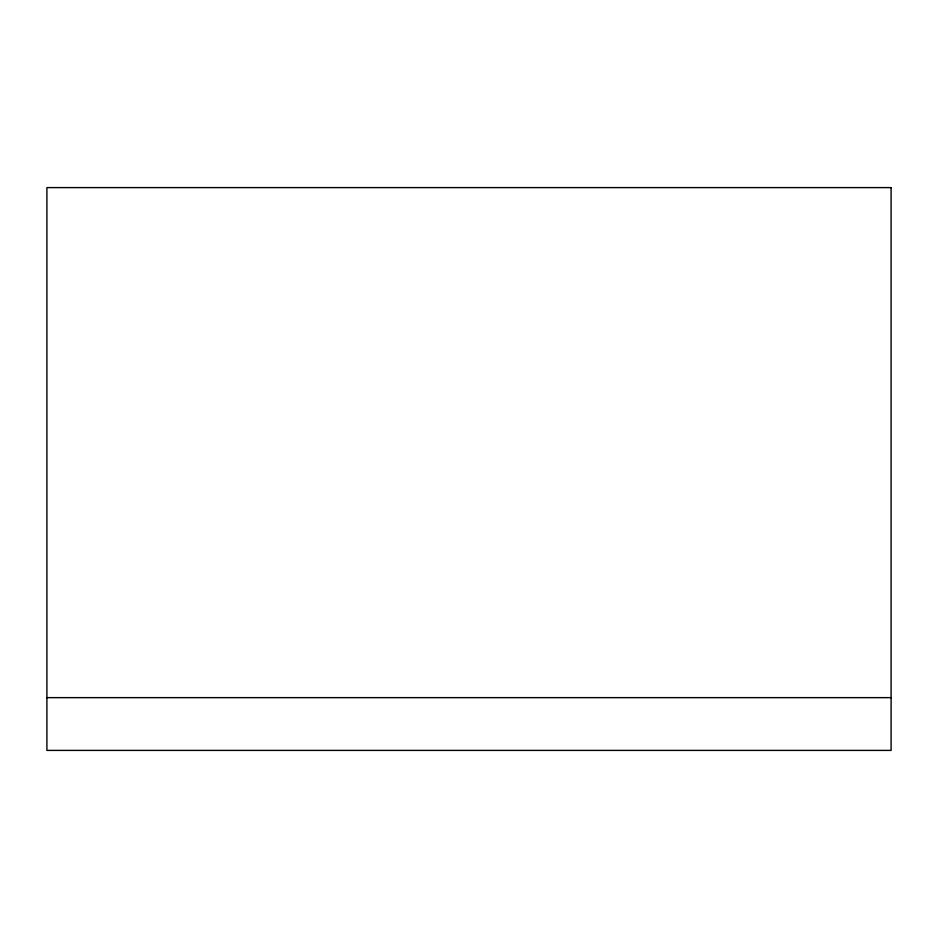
<?xml version="1.0" encoding="UTF-8"?>
<svg xmlns="http://www.w3.org/2000/svg" width="938" height="938" viewBox="0 0 938 938"><rect width="100%" height="100%" fill="white"/><g stroke="black" fill="none" stroke-linecap="round" stroke-linejoin="round"><path stroke-width="1.41" d="M46.9 697.638L891.1 697.638M891.1 187.6L46.9 187.6L46.9 750.4L891.1 750.4L891.1 187.6"/></g></svg>
